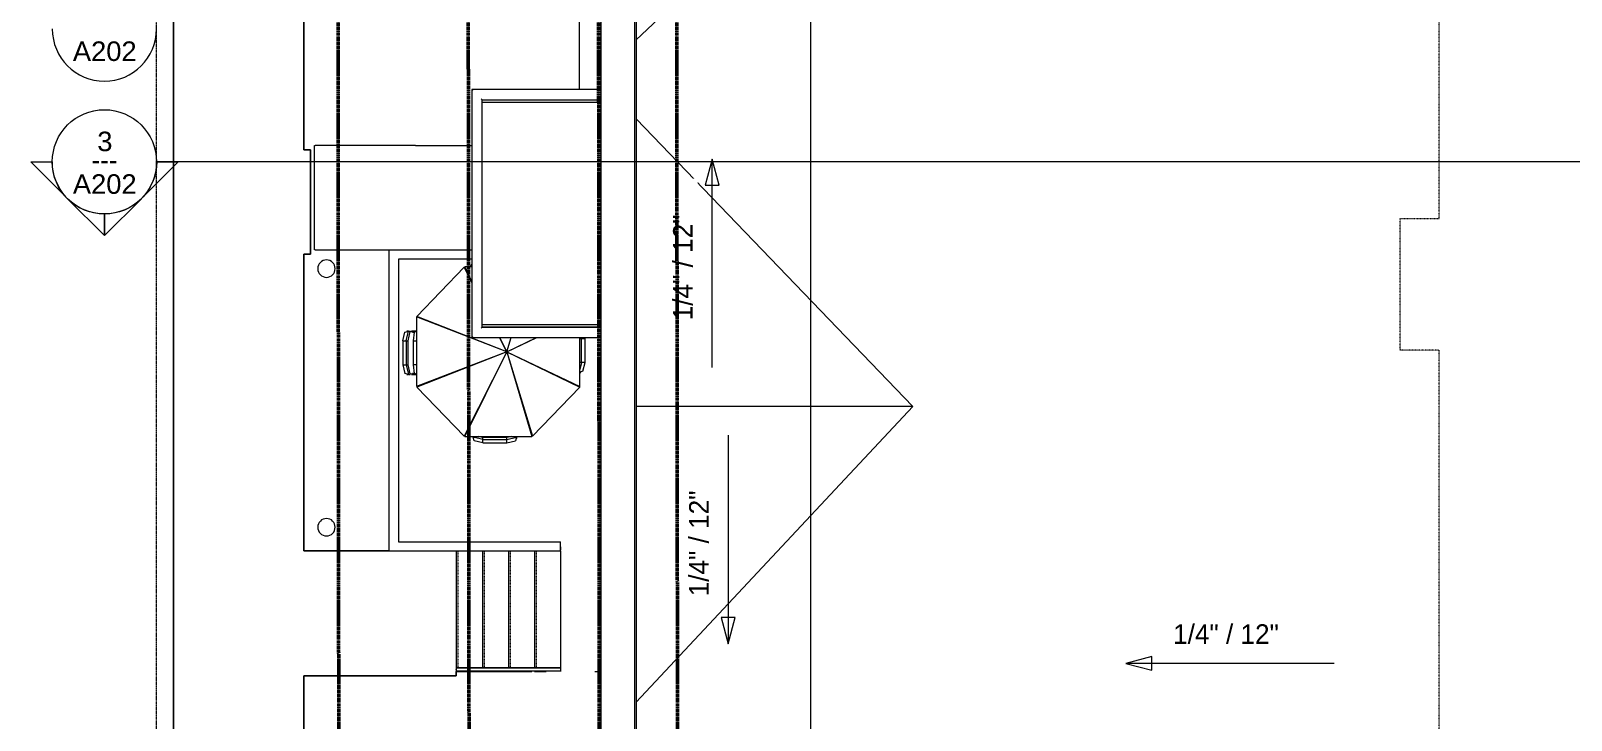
# Model space of a CAD drawing. Header units: inches. Extents: x -4250 to -935, y 9756 to 12395.
# Drawn here: x -4130 to -3420, y 10797 to 11114 of the extents above; entities that cross this region are included whole.
import ezdxf

# ---------------------------------------------------------------- set-up
doc = ezdxf.new("R2010")
doc.units = ezdxf.units.IN
doc.header["$MEASUREMENT"] = 0
for name, pattern in [('Aligning Line 1_8_', [0.25, 0.125, -0.125]), ('Dash 1_16_', [0.125, 0.0625, -0.0625]), ('Double Dash 3_8_', [1, 0.375, -0.125, 0.125, -0.125, 0.125, -0.125]), ('Overhead 1_16_', [0.101562, 0.0625, -0.039062])]:
    doc.linetypes.add(name, pattern=pattern)
for name, color, linetype, lineweight in [('A-FLOR-4', 192, 'Continuous', 9), ('A-FLOR-HRAL', 11, 'Continuous', 9), ('A-ROOF', 132, 'Continuous', 13), ('A-ROOF-3', 7, 'Dash 1_16_', 9), ('A-ROOF-4', 132, 'Continuous', 9), ('A-WALL-2', 113, 'Continuous', 9), ('C-BLDG-PADS-2', 7, 'Continuous', 9), ('C-PROP-LINE', 91, 'Double Dash 3_8_', 50), ('C-TOPO', 7, 'Continuous', 9), ('E-LITE-EQPM', 33, 'Continuous', 9), ('G-ANNO-DIMS', 111, 'Continuous', 9), ('G-ANNO-SYMB-1', 147, 'Aligning Line 1_8_', 9), ('G-ANNO-SYMB-2', 111, 'Continuous', 9), ('G-IMPT', 8, 'Continuous', 9), ('S-STRS', 31, 'Continuous', 9), ('S-STRS-1', 31, 'Overhead 1_16_', 9)]:
    doc.layers.add(name, color=color, linetype=linetype, lineweight=lineweight)
doc.styles.add('Arial', font='arial.ttf', dxfattribs={"height": 9})
doc.styles.add('Century Gothic_1', font='ufonts.com_century-gothic.ttf', dxfattribs={"height": 9})

# ---------------------------------------------------------------- blocks, each defined once
blk = doc.blocks.new('Outdoor Table01 - 02ZUTB01_dwg-V13-FLOOR PLAN - ROOF')
at = {"layer": 'G-IMPT'}
for p, q in [((-37.47, 16.26), (-15.64, 38.89)), ((4, 0), (-15.64, 38.89)), ((-15.38, 39), (4, 0)), ((-15.38, 39), (15.49, 39)), ((-11, 40.99), (-11.5, 39.37)), ((-7, 40.37), (-11.5, 39.37)), ((-11.42, 39.62), (-11.5, 40)), ((-11.5, 39.5), (-11.5, 40)), ((-11.49, 39.42), (-11.5, 39.5)), ((-11.5, 39.37), (-11.5, 39)), ((-11.42, 39), (-11.46, 39.24)), ((-7, 41.99), (-11, 40.99)), ((-7, 39.5), (-9.25, 39)), ((-7, 41.99), (4, 41.99)), ((-7, 41.99), (-7, 40.37)), ((-7, 40.37), (4, 40.37)), ((-7, 40.37), (-7, 39.5)), ((4, 39.5), (-7, 39.5)), ((4, 41.99), (8, 40.99)), ((4, 41.99), (4, 40.37)), ((4, 40.37), (8.5, 39.37)), ((4, 40.37), (4, 39.5)), ((6.25, 39), (4, 39.5)), ((4, 0), (15.49, 39)), ((4, 0), (15.74, 38.89)), ((8.5, 39.37), (8, 40.99)), ((8.5, 40), (8.42, 39.62)), ((8.46, 39.24), (8.42, 39)), ((8.5, 39.5), (8.49, 39.42)), ((8.5, 39.5), (8.5, 40)), ((8.5, 39.37), (8.5, 39)), ((15.74, 38.89), (37.57, 16.26)), ((-11.5, 30.7), (-11.5, 31.19)), ((-7.56, 23.27), (-7.74, 23.24)), ((4, 0), (-37.57, 16)), ((-37.57, -16), (-37.57, 16)), ((4, 0), (-37.47, 16.26)), ((4, 0), (37.57, 16.26)), ((4, 0), (37.68, 16)), ((10.22, 20.61), (10.1, 20.71)), ((37.68, 16), (37.68, -6.59)), ((-43.99, 6), (-42.99, 10)), ((-41.37, 10.5), (-42.99, 10)), ((-42.37, 6), (-41.37, 10.5)), ((-41.5, 10.5), (-42, 10.5)), ((-42, 10.5), (-41.62, 10.42)), ((-41.42, 10.49), (-41.5, 10.5)), ((-40.56, 10.23), (-41.5, 6)), ((-41.37, 10.5), (-40.5, 10.5)), ((-38.5, 10), (-41.24, 10.46)), ((-40.56, 10.21), (-39.5, 10)), ((-40.5, 10.5), (-40.54, 10.34)), ((-39.7, 10.2), (-40, 10.5)), ((-40, 10.5), (-39, 10.5)), ((-38.5, 10), (-39.5, 10)), ((-38.5, 10), (-39, 10.5)), ((-39, 10.5), (-37.57, 10.5)), ((-39, 10.5), (-37.57, 10.5)), ((-38.5, 10), (-39, 6)), ((-37.57, 10.31), (-38.5, 10)), ((-23.32, 10.71), (-23.39, 10.54)), ((20.51, 7.84), (20.45, 7.97)), ((23.61, 9.5), (24, 9.5)), ((37.68, 9.44), (38, 9.5)), ((37.68, 9.5), (38, 9.5)), ((38.99, 9), (37.68, 9.4)), ((38.37, 5), (37.68, 8.11)), ((38.99, 9), (39.99, 5)), ((-43.99, -5), (-43.99, 6)), ((-43.99, 6), (-42.37, 6)), ((-42.37, -5), (-42.37, 6)), ((-42.37, 6), (-41.5, 6)), ((-41.5, 6), (-41.5, -5)), ((-39, 6), (-39, -5)), ((-37.57, 6), (-39, 6)), ((4, 0), (-37.57, -16)), ((4, 0), (-37.47, -16.26)), ((4, 0), (0.67, -6.59)), ((4, 0), (0.73, -6.59)), ((4, 0), (5.94, -6.59)), ((4, 0), (17.87, -6.59)), ((4, 0), (17.6, -6.59)), ((4, 0), (5.99, -6.59)), ((38.37, 5), (37.68, 5)), ((39.99, 5), (38.37, 5)), ((38.37, 5), (38.37, -6)), ((39.99, 5), (39.99, -6)), ((-43.99, -5), (-42.99, -9)), ((-43.99, -5), (-42.37, -5)), ((-42.37, -5), (-41.37, -9.5)), ((-42.37, -5), (-41.5, -5)), ((-41.5, -5), (-40.56, -9.23)), ((-39, -5), (-38.5, -9)), ((-39, -5), (-37.57, -5)), ((38.37, -6), (37.68, -6)), ((38.37, -6), (38.24, -6.59)), ((39.99, -6), (38.37, -6)), ((39.99, -6), (39.84, -6.59)), ((-42.99, -9), (-41.37, -9.5)), ((-41.62, -9.42), (-42, -9.5)), ((-41.5, -9.5), (-42, -9.5)), ((-41.42, -9.49), (-41.5, -9.5)), ((-41.37, -9.5), (-40.5, -9.5)), ((-38.5, -9), (-41.24, -9.46)), ((-39.5, -9), (-40.56, -9.21)), ((-40.54, -9.34), (-40.5, -9.5)), ((-40, -9.5), (-39.7, -9.2)), ((-39, -9.5), (-40, -9.5)), ((-39.5, -9), (-38.5, -9)), ((-39, -9.5), (-38.5, -9)), ((-37.57, -9.5), (-39, -9.5)), ((-37.57, -9.5), (-39, -9.5)), ((-37.57, -9.31), (-38.5, -9)), ((-23.39, -10.54), (-23.32, -10.71)), ((-15.64, -38.89), (-37.47, -16.26)), ((-12.09, -31.86), (-15.64, -38.89)), ((-12.09, -32.37), (-15.38, -39)), ((-12.5, -32.68), (-12.5, -33.2)), ((-12.09, -39), (-15.38, -39)), ((-12.5, -39.37), (-12.5, -39)), ((-12.09, -40.71), (-12.5, -39.37)), ((-12.09, -39.46), (-12.5, -39.37)), ((-12.49, -39.42), (-12.5, -39.5)), ((-12.5, -39.5), (-12.5, -40)), ((-12.5, -40), (-12.42, -39.62)), ((-12.42, -39), (-12.46, -39.24))]:
    blk.add_line(p, q, dxfattribs=at)

msp = doc.modelspace()

# ---------------------------------------------------------------- linework, layer by layer
at = {"layer": 'A-FLOR-4'}
for p, q in [((-3885.92, 10874.46), (-3885.92, 10820.74)), ((-3885.92, 10819.24), (-3885.92, 10819.1)), ((-3870.07, 10818.99), (-3867.29, 10818.99))]:
    msp.add_line(p, q, dxfattribs=at)
at = {"layer": 'A-FLOR-HRAL'}
for p, q in [((-3867.29, 11086.83), (-3926.72, 11086.83)), ((-3926.72, 11086.83), (-3926.72, 10972.78)), ((-3922, 11082.1), (-3867.29, 11082.1)), ((-3922, 10977.5), (-3922, 11082.1)), ((-3867.29, 10977.5), (-3922, 10977.5)), ((-3926.72, 10972.78), (-3867.29, 10972.78)), ((-3885.92, 10876.34), (-3886.18, 10876.34)), ((-3885.92, 10876.34), (-3885.92, 10874.84)), ((-3886.18, 10874.84), (-3885.92, 10874.84)), ((-3885.92, 10820.74), (-3933.92, 10820.74)), ((-3933.92, 10820.74), (-3933.92, 10819.24)), ((-3933.92, 10820.74), (-3885.92, 10820.74)), ((-3885.92, 10820.74), (-3885.92, 10819.24)), ((-3933.92, 10819.24), (-3885.92, 10819.24)), ((-3933.92, 10819.24), (-3885.92, 10819.24))]:
    msp.add_line(p, q, dxfattribs=at)
at = {"layer": 'A-FLOR-HRAL', "flags": 128}
for points in [[(-3933.92, 10819.91), (-3933.92, 10819.99), (-3933.92, 10820.07)], [(-3885.92, 10820.07), (-3885.92, 10819.99), (-3885.92, 10819.91)]]:
    msp.add_lwpolyline(points, dxfattribs=at)
at = {"layer": 'A-FLOR-HRAL'}
for points, knots in [([(-3926.72, 11086.83), (-3926.72, 11086.83), (-3926.72, 11086.82), (-3926.69, 11086.79), (-3926.66, 11086.76), (-3926.63, 11086.74), (-3926.61, 11086.71), (-3926.58, 11086.68), (-3926.54, 11086.64), (-3926.5, 11086.6), (-3926.46, 11086.56), (-3926.42, 11086.53), (-3926.35, 11086.46), (-3926.29, 11086.4), (-3926.25, 11086.35)], [0, 0, 0, 0, 0.166667, 0.25, 0.333333, 0.416667, 0.458333, 0.5, 0.583333, 0.666667, 0.708333, 0.75, 0.833333, 1, 1, 1, 1]), ([(-3922.47, 11082.57), (-3922.43, 11082.53), (-3922.37, 11082.47), (-3922.29, 11082.39), (-3922.24, 11082.35), (-3922.21, 11082.31), (-3922.18, 11082.28), (-3922.14, 11082.25), (-3922.12, 11082.22), (-3922.09, 11082.19), (-3922.06, 11082.16), (-3922.03, 11082.14), (-3922.01, 11082.11), (-3922, 11082.1), (-3922, 11082.1)], [0, 0, 0, 0, 0.166667, 0.25, 0.333333, 0.375, 0.416667, 0.5, 0.541667, 0.583333, 0.666667, 0.75, 0.833333, 1, 1, 1, 1]), ([(-3922.47, 10977.03), (-3922.43, 10977.07), (-3922.37, 10977.13), (-3922.29, 10977.21), (-3922.24, 10977.26), (-3922.21, 10977.29), (-3922.18, 10977.33), (-3922.14, 10977.36), (-3922.12, 10977.38), (-3922.09, 10977.41), (-3922.06, 10977.44), (-3922.03, 10977.47), (-3922.01, 10977.49), (-3922, 10977.5), (-3922, 10977.5)], [0, 0, 0, 0, 0.166667, 0.25, 0.333333, 0.375, 0.416667, 0.5, 0.541667, 0.583333, 0.666667, 0.75, 0.833333, 1, 1, 1, 1]), ([(-3926.72, 10972.78), (-3926.72, 10972.78), (-3926.72, 10972.78), (-3926.69, 10972.81), (-3926.66, 10972.84), (-3926.63, 10972.87), (-3926.61, 10972.89), (-3926.58, 10972.92), (-3926.54, 10972.96), (-3926.5, 10973), (-3926.46, 10973.04), (-3926.42, 10973.08), (-3926.35, 10973.15), (-3926.29, 10973.21), (-3926.25, 10973.25)], [0, 0, 0, 0, 0.166667, 0.25, 0.333333, 0.416667, 0.458333, 0.5, 0.583333, 0.666667, 0.708333, 0.75, 0.833333, 1, 1, 1, 1])]:
    msp.add_open_spline(points, degree=3, knots=knots, dxfattribs=at)
at = {"layer": 'A-ROOF'}
msp.add_line((-3723.71, 10940.96), (-3851.11, 10940.96), dxfattribs=at)
at = {"layer": 'A-ROOF-3'}
for p, q in [((-3481.17, 11027.44), (-3481.17, 11426.49)), ((-3499.17, 10966.96), (-3499.17, 11027.44)), ((-3499.17, 11027.44), (-3481.17, 11027.44)), ((-3481.17, 10966.96), (-3499.17, 10966.96)), ((-3481.17, 10709.41), (-3481.17, 10966.96))]:
    msp.add_line(p, q, dxfattribs=at)
at = {"layer": 'A-ROOF-4'}
for p, q in [((-3851.11, 11109.81), (-3723.71, 11229.49)), ((-3723.71, 10940.96), (-3851.11, 11073.44)), ((-3851.11, 10804.85), (-3723.71, 10940.96))]:
    msp.add_line(p, q, dxfattribs=at)
at = {"layer": 'A-WALL-2'}
for p, q in [((-3867.29, 12125.15), (-3867.29, 9973.63)), ((-3851.85, 12109.71), (-3851.85, 9989.07)), ((-3851.63, 9989.29), (-3851.63, 12109.49)), ((-3851.11, 12108.98), (-3851.11, 9989.8)), ((-3867.29, 11082.04), (-3922, 11082.04)), ((-3922, 11081.04), (-3867.29, 11081.04)), ((-3964.85, 11013.11), (-3926.72, 11013.11)), ((-3964.85, 10874.46), (-3964.85, 11013.11)), ((-3926.72, 11008.86), (-3960.6, 11008.86)), ((-3960.6, 11008.86), (-3960.6, 10878.71)), ((-3867.29, 10978.55), (-3922, 10978.55)), ((-3922, 10977.55), (-3867.29, 10977.55)), ((-3960.6, 10878.71), (-3885.92, 10878.71)), ((-3885.92, 10874.46), (-3885.92, 10878.71)), ((-3885.92, 10874.46), (-3964.85, 10874.46))]:
    msp.add_line(p, q, dxfattribs=at)
at = {"layer": 'C-BLDG-PADS-2'}
for p, q in [((-3877.32, 11203.13), (-3877.32, 11086.82)), ((-3952.7, 11061.11), (-3998.87, 11061.11)), ((-3998.87, 11013.11), (-3964.85, 11013.11))]:
    msp.add_line(p, q, dxfattribs=at)
at = {"layer": 'C-PROP-LINE'}
for p, q in [((-3989.61, 12268.69), (-3987.01, 9767.34)), ((-3929.52, 12184.69), (-3927.1, 9853.17)), ((-3869.45, 12124.69), (-3867.12, 9890.98))]:
    msp.add_line(p, q, dxfattribs=at)
at = {"layer": 'C-TOPO'}
for p, q in [((-4004.23, 11242.03), (-4004.23, 11104.3)), ((-4004.23, 11104.3), (-4004.23, 11242.03)), ((-4064.23, 11108.97), (-4064.23, 11124.4)), ((-4064.23, 11124.4), (-4064.23, 11108.97)), ((-4064.23, 11065.89), (-4064.23, 11108.97)), ((-4064.23, 11108.97), (-4064.23, 11065.89)), ((-4004.23, 11104.3), (-4004.23, 11101.07)), ((-4004.23, 11101.07), (-4004.23, 11104.3)), ((-4004.23, 11101.07), (-4004.23, 11092.08)), ((-4004.23, 11092.08), (-4004.23, 11101.07)), ((-4004.23, 11092.08), (-4004.23, 11059.11)), ((-4004.23, 11059.11), (-4004.23, 11092.08)), ((-4064.23, 10832.08), (-4064.23, 11065.89)), ((-4064.23, 11065.89), (-4064.23, 10832.08)), ((-3999.22, 11013.11), (-3999.22, 11061.11)), ((-3999.22, 11061.11), (-3998.87, 11061.11)), ((-3952.7, 11061.11), (-3938.08, 11061.11)), ((-3938.08, 11061.11), (-3936.59, 11061.11)), ((-3936.59, 11061.11), (-3926.72, 11061.11)), ((-4004.23, 11059.11), (-4001.12, 11059.11)), ((-4001.12, 11059.11), (-4004.23, 11059.11)), ((-4001.12, 11059.11), (-4001.12, 11011.11)), ((-4001.12, 11011.11), (-4001.12, 11059.11)), ((-4001.12, 11011.11), (-4004.23, 11011.11)), ((-4004.23, 11011.11), (-4004.23, 10874.59)), ((-4004.23, 10874.59), (-4004.23, 11011.11)), ((-4004.23, 11011.11), (-4001.12, 11011.11)), ((-3998.87, 11013.11), (-3999.22, 11013.11)), ((-4004.23, 10874.59), (-3964.85, 10874.59)), ((-3964.85, 10874.59), (-4004.23, 10874.59)), ((-4064.23, 10627.86), (-4064.23, 10832.08)), ((-4064.23, 10832.08), (-4064.23, 10627.86)), ((-3979.21, 10816.99), (-4004.23, 10816.99)), ((-4004.23, 10816.99), (-4004.23, 10711.75)), ((-4004.23, 10711.75), (-4004.23, 10816.99)), ((-4004.23, 10816.99), (-3979.21, 10816.99)), ((-3936.1, 10816.99), (-3979.21, 10816.99)), ((-3979.21, 10816.99), (-3936.1, 10816.99)), ((-3934.74, 10816.99), (-3936.1, 10816.99)), ((-3936.1, 10816.99), (-3934.74, 10816.99)), ((-3933.92, 10816.99), (-3934.74, 10816.99)), ((-3934.74, 10816.99), (-3933.92, 10816.99)), ((-3933.92, 10818.99), (-3933.92, 10816.99)), ((-3933.92, 10816.99), (-3933.92, 10818.99))]:
    msp.add_line(p, q, dxfattribs=at)
at = {"layer": 'E-LITE-EQPM'}
for centre, start, end in [((-3993.72, 11004.42), 0, 180), ((-3993.72, 11004.42), 180, 0), ((-3993.72, 10885.42), 0, 180), ((-3993.72, 10885.42), 180, 0)]:
    msp.add_arc(centre, 4, start, end, dxfattribs=at)
at = {"layer": 'G-ANNO-DIMS'}
for p, q in [((-3812.9, 11042.87), (-3816.11, 11054.87)), ((-3816.11, 10958.87), (-3816.11, 11054.87)), ((-3808.72, 10927.81), (-3808.72, 10831.81)), ((-3805.5, 10843.81), (-3811.93, 10843.81)), ((-3811.93, 10843.81), (-3808.72, 10831.81)), ((-3808.72, 10831.81), (-3805.5, 10843.81)), ((-3613.56, 10825.97), (-3625.56, 10822.75)), ((-3625.56, 10822.75), (-3613.56, 10819.54)), ((-3529.56, 10822.75), (-3625.56, 10822.75)), ((-3613.56, 10819.54), (-3613.56, 10825.97))]:
    msp.add_line(p, q, dxfattribs=at)
at = {"layer": 'G-ANNO-SYMB-1'}
msp.add_line((-4071.96, 9756.49), (-4071.96, 12280.07), dxfattribs=at)
at = {"layer": 'G-ANNO-SYMB-2'}
for p, q in [((-3770.72, 12332.6), (-3770.72, 9814.53)), ((-1830.95, 11053.58), (-4071.96, 11053.58))]:
    msp.add_line(p, q, dxfattribs=at)
at = {"layer": 'G-ANNO-SYMB-2', "extrusion": (0, 0, -1)}
for p, q in [((-4113.8, 11037.48), (-4129.91, 11053.58)), ((-4129.91, 11053.58), (-4120, 11053.58)), ((-4062.02, 11053.58), (-4078.13, 11037.48)), ((-4071.93, 11053.58), (-4062.02, 11053.58)), ((-4095.96, 11019.64), (-4112.94, 11036.61)), ((-4078.99, 11036.61), (-4095.96, 11019.64)), ((-4095.96, 11029.58), (-4095.96, 11019.64)), ((-4095.96, 11019.64), (-4095.96, 11029.58))]:
    msp.add_line(p, q, dxfattribs=at)
at = {"layer": 'G-ANNO-SYMB-2'}
msp.add_arc((-4096, 11114.74), 24, 180, 0, dxfattribs=at)
at = {"layer": 'G-ANNO-SYMB-2', "extrusion": (0, 0, -1)}
for centre, radius, start, end in [((4096, 11053.58), 24, 0, 180), ((4096, 11053.58), 24, 180, 0), ((4095.96, 11053.58), 24.03, 317.9216, 0), ((4095.96, 11053.58), 24.03, 180, 222.0784), ((4095.96, 11053.58), 24, 270, 315), ((4095.96, 11053.58), 24, 225, 270)]:
    msp.add_arc(centre, radius, start, end, dxfattribs=at)
at = {"layer": 'S-STRS'}
for p, q in [((-3933.92, 10874.46), (-3933.92, 10820.74)), ((-3921.92, 10874.46), (-3921.92, 10820.74)), ((-3909.92, 10874.46), (-3909.92, 10820.74)), ((-3897.92, 10874.46), (-3897.92, 10820.74)), ((-3885.92, 10874.46), (-3885.92, 10820.74)), ((-3933.92, 10819.24), (-3933.92, 10818.99)), ((-3933.92, 10818.99), (-3921.92, 10818.99)), ((-3921.92, 10819.24), (-3921.92, 10818.99)), ((-3921.92, 10818.99), (-3909.92, 10818.99)), ((-3909.92, 10819.24), (-3909.92, 10818.99)), ((-3909.92, 10818.99), (-3899.08, 10818.99)), ((-3897.92, 10819.24), (-3897.92, 10818.99)), ((-3897.92, 10818.99), (-3892.5, 10818.99)), ((-3885.92, 10819.24), (-3885.92, 10818.99))]:
    msp.add_line(p, q, dxfattribs=at)
at = {"layer": 'S-STRS-1'}
for p, q in [((-3933.17, 10874.46), (-3933.17, 10820.74)), ((-3921.17, 10874.46), (-3921.17, 10820.74)), ((-3909.17, 10874.46), (-3909.17, 10820.74)), ((-3897.17, 10874.46), (-3897.17, 10820.74)), ((-3933.17, 10819.24), (-3933.17, 10818.99)), ((-3921.17, 10819.24), (-3921.17, 10818.99)), ((-3909.17, 10819.24), (-3909.17, 10818.99)), ((-3897.17, 10819.24), (-3897.17, 10818.99))]:
    msp.add_line(p, q, dxfattribs=at)

# ---------------------------------------------------------------- block references
at = {"extrusion": (0, 0, -1), "zscale": -1, "rotation": 180}
msp.add_blockref('Outdoor Table01 - 02ZUTB01_dwg-V13-FLOOR PLAN - ROOF', (3914.64, 10966.19), dxfattribs=at)

# ---------------------------------------------------------------- texts
at = {"layer": 'G-ANNO-DIMS', "insert": (-3603.78, 10840.73), "char_height": 9, "width": 62.9235, "attachment_point": 1, "line_spacing_factor": 0.984502, "style": 'Century Gothic_1', "bg_fill": 3, "box_fill_scale": 1.25, "bg_fill_color": 256, "bg_fill_true_color": 13158600, "bg_fill_transparency": 0}
msp.add_mtext('1/4" / 12"', dxfattribs=at)
at = {"layer": 'G-ANNO-SYMB-2', "char_height": 9, "attachment_point": 1}
for s, insert, width, style in [('A202', (-4110.53, 11109.01), 35.754, 'Arial'), ('3', (-4099.29, 11067.49), 8.484, 'Arial'), ('---', (-4101.94, 11058.99), 15.453, 'Century Gothic_1'), ('A202', (-4110.53, 11047.86), 35.754, 'Arial')]:
    msp.add_mtext(s, dxfattribs=dict(at, insert=insert, width=width, style=style))

# ---------------------------------------------------------------- next in the draw order: texts
at = {"layer": 'G-ANNO-DIMS', "char_height": 9, "width": 62.9235, "attachment_point": 1, "rotation": 90, "line_spacing_factor": 0.984502, "style": 'Century Gothic_1', "bg_fill": 3, "box_fill_scale": 1.25, "bg_fill_color": 256, "bg_fill_true_color": 13158600, "bg_fill_transparency": 0}
for insert in [(-3834.09, 10980.65), (-3826.7, 10853.6)]:
    msp.add_mtext('1/4" / 12"', dxfattribs=dict(at, insert=insert))

# ---------------------------------------------------------------- next in the draw order: linework, layer by layer
at = {"layer": 'C-PROP-LINE'}
msp.add_line((-3833.41, 12088.69), (-3830.99, 9768.08), dxfattribs=at)
at = {"layer": 'G-ANNO-DIMS'}
for p, q in [((-3816.11, 11054.87), (-3819.33, 11042.87)), ((-3819.33, 11042.87), (-3812.9, 11042.87))]:
    msp.add_line(p, q, dxfattribs=at)

doc.saveas('drawing.dxf')
